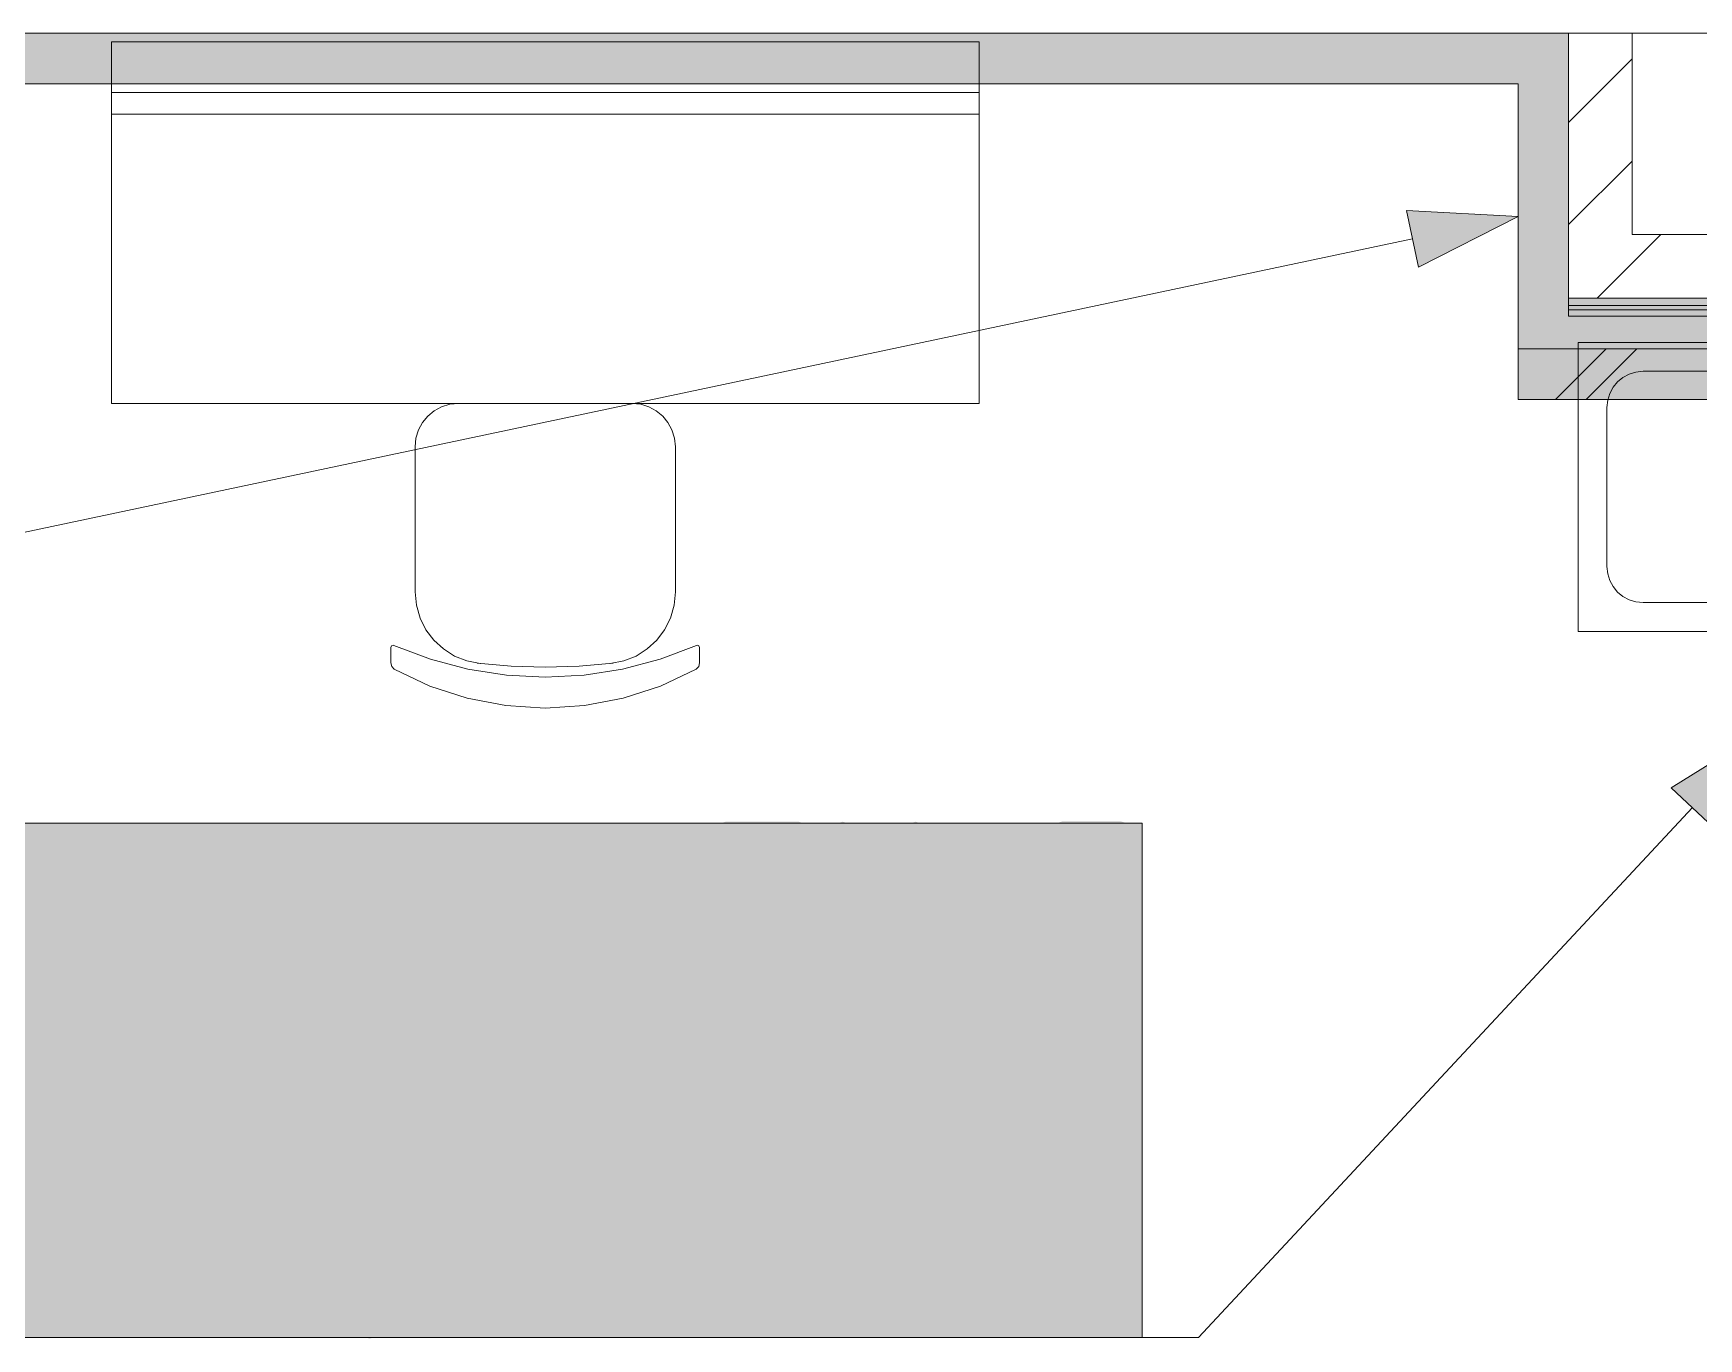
# Model space of a CAD drawing. Header units: millimetres. Extents: x 0 to 1189, y 0 to 841.
# Drawn here: x 275.48 to 298.51, y 388.59 to 406.64 of the extents above; entities that cross this region are included whole.
import ezdxf

# ---------------------------------------------------------------- set-up
doc = ezdxf.new("R2010")
doc.units = ezdxf.units.MM

msp = doc.modelspace()

# ---------------------------------------------------------------- hatches: boundary and pattern name
at = {"true_color": 0xf1d696}
h = msp.add_hatch(color=41, dxfattribs=at)
h.dxf.hatch_style = 2
h.paths.add_polyline_path([(243.472372, 405.944391), (243.472372, 406.644392), (296.015452, 406.644392), (296.015452, 405.944391)])
h = msp.add_hatch(color=41, dxfattribs=at)
h.dxf.hatch_style = 2
h.paths.add_polyline_path([(296.015452, 405.944391), (296.015452, 406.644392), (296.715453, 406.644392)])
h = msp.add_hatch(color=41, dxfattribs=at)
h.dxf.hatch_style = 2
h.paths.add_polyline_path([(296.015452, 405.944391), (296.715453, 406.644392), (296.715453, 405.944391)])
h = msp.add_hatch(color=41, dxfattribs=at)
h.dxf.hatch_style = 2
h.paths.add_polyline_path([(296.015452, 405.944391), (296.715453, 405.944391), (296.715453, 402.979386), (296.015452, 402.979386)])
at = {"true_color": 0x0077b0}
h = msp.add_hatch(color=144, dxfattribs=at)
h.dxf.hatch_style = 2
h.paths.add_polyline_path([(296.015452, 404.111388), (294.63745, 403.411387), (294.47245, 404.194388)])
at = {"true_color": 0xf1d696}
h = msp.add_hatch(color=41, dxfattribs=at)
h.dxf.hatch_style = 2
h.paths.add_polyline_path([(296.715453, 402.979386), (296.015452, 402.279385), (296.015452, 402.979386)])
h = msp.add_hatch(color=41, dxfattribs=at)
h.dxf.hatch_style = 2
h.paths.add_polyline_path([(296.715453, 402.979386), (296.715453, 402.279385), (296.015452, 402.279385)])
h = msp.add_hatch(color=41, dxfattribs=at)
h.dxf.hatch_style = 2
h.paths.add_polyline_path([(296.715453, 402.279385), (296.715453, 402.979386), (300.84546, 402.979386), (300.84546, 402.279385)])
at = {"true_color": 0xfd8379}
h = msp.add_hatch(color=11, dxfattribs=at)
h.dxf.hatch_style = 2
h.paths.add_polyline_path([(296.015452, 401.579384), (296.015452, 402.279385), (300.145459, 402.279385), (300.145459, 401.579384)])
at = {"true_color": 0x0077b0}
h = msp.add_hatch(color=144, dxfattribs=at)
h.dxf.hatch_style = 2
h.paths.add_polyline_path([(299.445457, 397.025377), (298.720456, 395.660375), (298.135455, 396.206376)])
at = {"true_color": 0xffffff}
h = msp.add_hatch(color=7, dxfattribs=at)
h.dxf.hatch_style = 2
h.paths.add_polyline_path([(259.272396, 395.720375), (290.816444, 395.720375), (290.816444, 388.602364), (259.272396, 388.602364)])
at = {"true_color": 0x0077b0}
h = msp.add_hatch(color=144, dxfattribs=at)
h.dxf.hatch_style = 2
h.paths.add_polyline_path([(285.057847, 395.738201), (286.068225, 395.738201), (286.14195, 395.712638), (286.166892, 395.636226), (286.166892, 393.818869), (286.14195, 393.744111), (286.068225, 393.720202), (285.991812, 393.744111), (285.96625, 393.818869), (285.96625, 395.534802), (285.159271, 395.534802), (285.159271, 393.818869), (285.133984, 393.744111), (285.057847, 393.720202), (284.98171, 393.744111), (284.956423, 393.818869), (284.956423, 395.636226), (284.98171, 395.712638)])
h = msp.add_hatch(color=144, dxfattribs=at)
h.dxf.hatch_style = 2
h.paths.add_polyline_path([(286.571728, 393.818869), (286.571728, 395.636226), (286.597015, 395.712638), (286.673151, 395.738201), (286.749288, 395.712638), (286.774575, 395.636226), (286.774575, 394.93067), (287.581554, 394.93067), (287.581554, 395.636226), (287.607117, 395.712638), (287.683529, 395.738201), (287.757254, 395.712638), (287.782197, 395.636226), (287.782197, 393.818869), (287.757254, 393.744111), (287.683529, 393.720202), (287.607117, 393.744111), (287.581554, 393.818869), (287.581554, 394.727823), (286.774575, 394.727823), (286.774575, 393.818869), (286.749288, 393.744111), (286.673151, 393.720202), (286.597015, 393.744111)])
h = msp.add_hatch(color=144, dxfattribs=at)
h.dxf.hatch_style = 2
h.paths.add_polyline_path([(290.394513, 395.540314), (289.810225, 395.540314), (289.810225, 395.427867), (289.785627, 395.353866), (289.714313, 395.328648), (289.635765, 395.35421), (289.610134, 395.430623), (289.61289, 395.642289), (289.638177, 395.718426), (289.714313, 395.743713), (290.521844, 395.743713), (290.595707, 395.71877), (290.623267, 395.645045), (290.617755, 395.619689), (290.214266, 393.801781), (290.181951, 393.743353), (290.117803, 393.722958), (290.041873, 393.748451), (290.016379, 393.824381), (290.016379, 393.846981)])
h = msp.add_hatch(color=144, dxfattribs=at)
h.dxf.hatch_style = 2
h.paths.add_polyline_path([(289.095435, 394.222359), (288.288456, 394.222359), (288.212319, 394.247921), (288.187032, 394.324334), (288.212319, 394.40047), (288.288456, 394.425757), (289.095435, 394.425757), (289.171572, 394.40047), (289.196859, 394.324334), (289.171572, 394.247921)])
h = msp.add_hatch(color=144, dxfattribs=at)
h.paths.add_polyline_path([(276.083614, 392.341276), (275.966688, 392.319847), (275.869192, 392.254184), (275.803046, 392.156274), (275.781549, 392.039761), (275.781549, 391.937786), (276.38568, 391.937786), (276.38568, 392.039761), (276.364183, 392.156274), (276.298037, 392.254184), (276.200541, 392.319847)])
h.paths.add_polyline_path([(275.781549, 391.734939), (275.781549, 391.534297), (275.796431, 391.457195), (275.84108, 391.390429), (275.906054, 391.346057), (275.982191, 391.331449), (276.487104, 391.331449), (276.563241, 391.305887), (276.588528, 391.229475), (276.563241, 391.154716), (276.487104, 391.130807), (275.982191, 391.130807), (275.825852, 391.159126), (275.697213, 391.246562), (275.608191, 391.37658), (275.578701, 391.534297), (275.578701, 392.037005), (275.587736, 392.138644), (275.615013, 392.232066), (275.660789, 392.317531), (275.725325, 392.395295), (275.803089, 392.45983), (275.888553, 392.505607), (275.981976, 392.532883), (276.083614, 392.541918), (276.278676, 392.505951), (276.441904, 392.398051), (276.50644, 392.320287), (276.552216, 392.234822), (276.579493, 392.1414), (276.588528, 392.039761), (276.588528, 391.734939)])
h = msp.add_hatch(color=144, dxfattribs=at)
h.paths.add_polyline_path([(276.993103, 392.443251), (277.01839, 392.516976), (277.094526, 392.541918), (277.599439, 392.541918), (277.755778, 392.512566), (277.884418, 392.426163), (277.973439, 392.295112), (278.002929, 392.138429), (278.002929, 391.534297), (277.973439, 391.377614), (277.884418, 391.246562), (277.755778, 391.159126), (277.599439, 391.130807), (277.19595, 391.130807), (277.19595, 390.622587), (277.170663, 390.549068), (277.094526, 390.523919), (277.01839, 390.549068), (276.993103, 390.622587)])
h.paths.add_polyline_path([(277.19595, 392.33852), (277.19595, 391.331449), (277.599439, 391.331449), (277.67661, 391.346057), (277.740551, 391.390429), (277.785199, 391.456162), (277.800082, 391.534297), (277.800082, 392.138429), (277.785543, 392.216563), (277.743307, 392.282296), (277.677988, 392.325291), (277.599439, 392.33852)])
h = msp.add_hatch(color=144, dxfattribs=at)
h.dxf.hatch_style = 2
h.paths.add_polyline_path([(279.033684, 391.836363), (279.400794, 391.28625), (279.41733, 391.229475), (279.392043, 391.154716), (279.315907, 391.130807), (279.267331, 391.141487), (279.231571, 391.173251), (278.912417, 391.652808), (278.593263, 391.173251), (278.557503, 391.141487), (278.508928, 391.130807), (278.438372, 391.158919), (278.407504, 391.229475), (278.42404, 391.28625), (278.79115, 391.836363), (278.42404, 392.383719), (278.407504, 392.443251), (278.432791, 392.516976), (278.508928, 392.541918), (278.557503, 392.531238), (278.593263, 392.499475), (278.912417, 392.019917), (279.231571, 392.499475), (279.267331, 392.531238), (279.315907, 392.541918), (279.392043, 392.518009), (279.41733, 392.443251), (279.400794, 392.383719)])
h = msp.add_hatch(color=144, dxfattribs=at)
h.paths.add_polyline_path([(280.628884, 392.33852), (280.225395, 392.33852), (280.146847, 392.324257), (280.081528, 392.282296), (280.039291, 392.216563), (280.024752, 392.138429), (280.024752, 391.534297), (280.039635, 391.457195), (280.084284, 391.390429), (280.149258, 391.346057), (280.225395, 391.331449), (280.428242, 391.331449), (280.505412, 391.346057), (280.569353, 391.390429), (280.614002, 391.456162), (280.628884, 391.534297)])
h.paths.add_polyline_path([(281.032374, 391.229475), (281.007432, 391.154716), (280.933706, 391.130807), (280.804102, 391.156439), (280.702196, 391.234987), (280.577001, 391.156439), (280.428242, 391.130807), (280.225395, 391.130807), (280.069056, 391.159126), (279.940417, 391.246562), (279.851395, 391.37658), (279.821905, 391.534297), (279.821905, 392.138429), (279.851395, 392.295112), (279.940417, 392.426163), (280.069056, 392.512566), (280.225395, 392.541918), (280.730308, 392.541918), (280.806445, 392.516976), (280.831732, 392.443251), (280.831732, 391.432873), (280.857294, 391.356736), (280.933706, 391.331449), (281.007432, 391.305887)])
h = msp.add_hatch(color=144, dxfattribs=at)
h.dxf.hatch_style = 2
h.paths.add_polyline_path([(282.128346, 391.229475), (282.128346, 392.443251), (282.153633, 392.516976), (282.22977, 392.541918), (282.734683, 392.541918), (282.888954, 392.512566), (283.019661, 392.426163), (283.108682, 392.295112), (283.138172, 392.138429), (283.138172, 391.229475), (283.112885, 391.154716), (283.036749, 391.130807), (282.960612, 391.154716), (282.935325, 391.229475), (282.935325, 392.138429), (282.920787, 392.216563), (282.87855, 392.282296), (282.813231, 392.325291), (282.734683, 392.33852), (282.331193, 392.33852), (282.331193, 391.229475), (282.305906, 391.154716), (282.22977, 391.130807), (282.153633, 391.154716)])
h = msp.add_hatch(color=144, dxfattribs=at)
h.paths.add_polyline_path([(283.542747, 392.443251), (283.568034, 392.516976), (283.644171, 392.541918), (284.149084, 392.541918), (284.305423, 392.512566), (284.434062, 392.426163), (284.523084, 392.295112), (284.552574, 392.138429), (284.552574, 391.534297), (284.523084, 391.377614), (284.434062, 391.246562), (284.305423, 391.159126), (284.149084, 391.130807), (283.745595, 391.130807), (283.745595, 390.622587), (283.720308, 390.549068), (283.644171, 390.523919), (283.568034, 390.549068), (283.542747, 390.622587)])
h.paths.add_polyline_path([(283.745595, 392.33852), (283.745595, 391.331449), (284.149084, 391.331449), (284.226254, 391.346057), (284.290195, 391.390429), (284.334844, 391.456162), (284.349727, 391.534297), (284.349727, 392.138429), (284.335188, 392.216563), (284.292951, 392.282296), (284.227632, 392.325291), (284.149084, 392.33852)])
h = msp.add_hatch(color=144, dxfattribs=at)
h.paths.add_polyline_path([(284.957149, 391.632964), (284.957149, 392.037005), (284.966183, 392.138644), (284.99346, 392.232066), (285.039237, 392.317531), (285.103772, 392.395295), (285.181536, 392.45983), (285.267001, 392.505607), (285.360423, 392.532883), (285.462062, 392.541918), (285.657123, 392.505951), (285.820352, 392.398051), (285.884887, 392.320244), (285.930664, 392.234478), (285.95794, 392.140237), (285.966975, 392.037005), (285.966975, 391.632964), (285.95751, 391.532919), (285.929286, 391.440314), (285.882562, 391.355152), (285.817596, 391.27743), (285.741037, 391.212895), (285.655745, 391.167118), (285.562495, 391.139842), (285.462062, 391.130807), (285.360423, 391.139842), (285.267001, 391.167118), (285.181536, 391.212895), (285.103772, 391.27743), (285.039237, 391.355152), (284.99346, 391.440314), (284.966183, 391.532919)])
h.paths.add_polyline_path([(285.764128, 391.63572), (285.764128, 392.039761), (285.74263, 392.155241), (285.676485, 392.254184), (285.578988, 392.319847), (285.462062, 392.341276), (285.345135, 392.319847), (285.247639, 392.254184), (285.181493, 392.155241), (285.159996, 392.039761), (285.159996, 391.63572), (285.181493, 391.518174), (285.247639, 391.421298), (285.345135, 391.354256), (285.462062, 391.331449), (285.578988, 391.354256), (285.676485, 391.421298), (285.74263, 391.519207)])
h = msp.add_hatch(color=144, dxfattribs=at)
h.paths.add_polyline_path([(286.876463, 392.341276), (286.759537, 392.319847), (286.66204, 392.254184), (286.595895, 392.156274), (286.574397, 392.039761), (286.574397, 391.937786), (287.178529, 391.937786), (287.178529, 392.039761), (287.157032, 392.156274), (287.090886, 392.254184), (286.99339, 392.319847)])
h.paths.add_polyline_path([(286.574397, 391.734939), (286.574397, 391.534297), (286.58928, 391.457195), (286.633928, 391.390429), (286.698903, 391.346057), (286.77504, 391.331449), (287.279953, 391.331449), (287.356089, 391.305887), (287.381376, 391.229475), (287.356089, 391.154716), (287.279953, 391.130807), (286.77504, 391.130807), (286.618701, 391.159126), (286.490061, 391.246562), (286.40104, 391.37658), (286.37155, 391.534297), (286.37155, 392.037005), (286.380585, 392.138644), (286.407861, 392.232066), (286.453638, 392.317531), (286.518173, 392.395295), (286.595938, 392.45983), (286.681402, 392.505607), (286.774824, 392.532883), (286.876463, 392.541918), (287.071525, 392.505951), (287.234753, 392.398051), (287.299288, 392.320287), (287.345065, 392.234822), (287.372342, 392.1414), (287.381376, 392.039761), (287.381376, 391.734939)])
h = msp.add_hatch(color=144, dxfattribs=at)
h.dxf.hatch_style = 2
h.paths.add_polyline_path([(288.392288, 391.632964), (287.988799, 392.152209), (287.988799, 391.229475), (287.963512, 391.154716), (287.887375, 391.130807), (287.811238, 391.154716), (287.785951, 391.229475), (287.785951, 392.443251), (287.811238, 392.516976), (287.887375, 392.541918), (287.938087, 392.526691), (287.988799, 392.479631), (288.392288, 391.960386), (288.795778, 392.479631), (288.846765, 392.526691), (288.897753, 392.541918), (288.971478, 392.516976), (288.99642, 392.443251), (288.99642, 391.229475), (288.971478, 391.154716), (288.897753, 391.130807), (288.82134, 391.154716), (288.795778, 391.229475), (288.795778, 392.152209)])
h = msp.add_hatch(color=144, dxfattribs=at)
h.paths.add_polyline_path([(290.207803, 392.33852), (289.804313, 392.33852), (289.725765, 392.324257), (289.660446, 392.282296), (289.618209, 392.216563), (289.603671, 392.138429), (289.603671, 391.534297), (289.618554, 391.457195), (289.663202, 391.390429), (289.728177, 391.346057), (289.804313, 391.331449), (290.007161, 391.331449), (290.084331, 391.346057), (290.148272, 391.390429), (290.19292, 391.456162), (290.207803, 391.534297)])
h.paths.add_polyline_path([(290.611293, 391.229475), (290.58635, 391.154716), (290.512625, 391.130807), (290.38302, 391.156439), (290.281115, 391.234987), (290.15592, 391.156439), (290.007161, 391.130807), (289.804313, 391.130807), (289.647975, 391.159126), (289.519335, 391.246562), (289.430314, 391.37658), (289.400824, 391.534297), (289.400824, 392.138429), (289.430314, 392.295112), (289.519335, 392.426163), (289.647975, 392.512566), (289.804313, 392.541918), (290.309227, 392.541918), (290.385363, 392.516976), (290.41065, 392.443251), (290.41065, 391.432873), (290.436213, 391.356736), (290.512625, 391.331449), (290.58635, 391.305887)])
h = msp.add_hatch(color=144, dxfattribs=at)
h.paths.add_polyline_path([(277.5703, 390.026829), (277.662146, 390.08195), (277.746138, 390.100691), (277.791682, 390.114541), (277.832678, 390.153608), (277.863133, 390.203218), (277.872917, 390.252827), (277.861824, 390.311807), (277.82882, 390.360865), (277.779555, 390.393249), (277.720782, 390.403309), (277.662008, 390.392422), (277.612743, 390.360865), (277.581186, 390.311807), (277.5703, 390.252827)])
h.paths.add_polyline_path([(277.947331, 390.070926), (278.040969, 390.013806), (278.114349, 389.931468), (278.160031, 389.831698), (278.175534, 389.72366), (278.175534, 389.419389), (278.147284, 389.2738), (278.063638, 389.152601), (277.942026, 389.069574), (277.796849, 389.042358), (277.650571, 389.069574), (277.527856, 389.152601), (277.445312, 389.274626), (277.418164, 389.419389), (277.418164, 390.252827), (277.440213, 390.37058), (277.50691, 390.468903), (277.604131, 390.533947), (277.720782, 390.555995), (277.838053, 390.533671), (277.936307, 390.466698), (278.00135, 390.370305), (278.023399, 390.252827), (278.004382, 390.150094)])
h.paths.add_polyline_path([(278.023399, 389.421043), (278.023399, 389.72366), (278.007138, 389.810752), (277.957804, 389.884615), (277.884355, 389.934156), (277.796849, 389.95021), (277.709344, 389.934156), (277.635894, 389.884615), (277.586561, 389.810752), (277.5703, 389.72366), (277.5703, 389.421043), (277.586561, 389.33278), (277.635894, 389.260639), (277.709344, 389.209996), (277.796849, 389.19284), (277.884355, 389.209996), (277.957804, 389.260639), (278.007138, 389.333607)])
h = msp.add_hatch(color=144, dxfattribs=at)
h.paths.add_polyline_path([(276.291552, 389.344975), (276.269503, 389.227635), (276.20446, 389.128899), (276.106205, 389.063511), (275.988934, 389.042358), (275.762385, 389.042358), (275.705334, 389.060273), (275.686317, 389.116221), (275.686317, 390.026829), (275.705334, 390.08195), (275.762385, 390.100691), (275.819436, 390.08195), (275.838453, 390.026829), (275.838453, 389.647593), (275.988934, 389.647593), (276.106205, 389.625613), (276.20446, 389.561052), (276.269503, 389.462522)])
h.paths.add_polyline_path([(276.14107, 389.344975), (276.129977, 389.403749), (276.096973, 389.453014), (276.047708, 389.484571), (275.988934, 389.495457), (275.838453, 389.495457), (275.838453, 389.19284), (275.988934, 389.19284), (276.047708, 389.203933), (276.096973, 389.236937), (276.129977, 389.286202)])
h.paths.add_polyline_path([(276.443687, 390.026829), (276.462773, 390.08195), (276.520306, 390.100691), (276.575427, 390.08195), (276.594169, 390.026829), (276.594169, 389.116221), (276.575427, 389.060273), (276.520306, 389.042358), (276.462773, 389.060273), (276.443687, 389.116221)])
h = msp.add_hatch(color=144, dxfattribs=at)
h.dxf.hatch_style = 2
h.paths.add_polyline_path([(278.997508, 389.116221), (278.997508, 390.026829), (279.016525, 390.08195), (279.073576, 390.100691), (279.452261, 390.100691), (279.568085, 390.078712), (279.666132, 390.014151), (279.732829, 389.915414), (279.754878, 389.798074), (279.754878, 389.116221), (279.735861, 389.060273), (279.67881, 389.042358), (279.621759, 389.060273), (279.602742, 389.116221), (279.602742, 389.798074), (279.591856, 389.856848), (279.560299, 389.906112), (279.511034, 389.93829), (279.452261, 389.948556), (279.149643, 389.948556), (279.149643, 389.116221), (279.130627, 389.060273), (279.073576, 389.042358), (279.016525, 389.060273)])
h = msp.add_hatch(color=144, dxfattribs=at)
h.paths.add_polyline_path([(280.058334, 390.026829), (280.077351, 390.08195), (280.134402, 390.100691), (280.513087, 390.100691), (280.630358, 390.078712), (280.726958, 390.014151), (280.793655, 389.915414), (280.815704, 389.798074), (280.815704, 389.344975), (280.793655, 389.227635), (280.726958, 389.128899), (280.630358, 389.063511), (280.513087, 389.042358), (280.21047, 389.042358), (280.21047, 388.661468), (280.191453, 388.605865), (280.134402, 388.587054), (280.077351, 388.605865), (280.058334, 388.661468)])
h.paths.add_polyline_path([(280.21047, 389.948556), (280.21047, 389.19284), (280.513087, 389.19284), (280.570758, 389.203933), (280.61892, 389.236937), (280.652407, 389.286202), (280.663569, 389.344975), (280.663569, 389.798074), (280.652682, 389.856848), (280.621125, 389.906112), (280.57186, 389.93829), (280.513087, 389.948556)])
h = msp.add_hatch(color=144, dxfattribs=at)
h.dxf.hatch_style = 2
h.paths.add_polyline_path([(281.87653, 390.026829), (281.87653, 389.116221), (281.857513, 389.060273), (281.800463, 389.042358), (281.421778, 389.042358), (281.304507, 389.063511), (281.207906, 389.128899), (281.141209, 389.226809), (281.119161, 389.344975), (281.119161, 390.026829), (281.138177, 390.08195), (281.195228, 390.100691), (281.252279, 390.08195), (281.271296, 390.026829), (281.271296, 389.344975), (281.282458, 389.287029), (281.315944, 389.236937), (281.364934, 389.203933), (281.421778, 389.19284), (281.724395, 389.19284), (281.724395, 390.026829), (281.743412, 390.08195), (281.800463, 390.100691), (281.857513, 390.08195)])
h = msp.add_hatch(color=144, dxfattribs=at)
h.dxf.hatch_style = 2
h.paths.add_polyline_path([(282.634739, 389.419389), (282.332122, 389.808547), (282.332122, 389.116221), (282.313105, 389.060273), (282.256054, 389.042358), (282.199004, 389.060273), (282.179987, 389.116221), (282.179987, 390.026829), (282.199004, 390.08195), (282.256054, 390.100691), (282.294088, 390.089323), (282.332122, 390.054389), (282.634739, 389.66468), (282.937357, 390.054389), (282.975666, 390.089323), (283.013975, 390.100691), (283.069097, 390.08195), (283.087838, 390.026829), (283.087838, 389.116221), (283.069097, 389.060273), (283.013975, 389.042358), (282.956442, 389.060273), (282.937357, 389.116221), (282.937357, 389.808547)])
h = msp.add_hatch(color=144, dxfattribs=at)
h.paths.add_polyline_path([(283.769851, 389.95021), (283.682346, 389.934156), (283.608896, 389.884615), (283.559563, 389.811579), (283.543302, 389.72366), (283.543302, 389.647593), (283.996401, 389.647593), (283.996401, 389.72366), (283.98014, 389.811579), (283.930806, 389.884615), (283.857357, 389.934156)])
h.paths.add_polyline_path([(283.543302, 389.495457), (283.543302, 389.344975), (283.554464, 389.287029), (283.58795, 389.236937), (283.636939, 389.203933), (283.693783, 389.19284), (284.072468, 389.19284), (284.129519, 389.173754), (284.148536, 389.116221), (284.129519, 389.060273), (284.072468, 389.042358), (283.693783, 389.042358), (283.576512, 389.063511), (283.479912, 389.128899), (283.413215, 389.226809), (283.391166, 389.344975), (283.391166, 389.722007), (283.418314, 389.868216), (283.500858, 389.990448), (283.623572, 390.073475), (283.769851, 390.100691), (283.91613, 390.073751), (284.038844, 389.992653), (284.121389, 389.870146), (284.148536, 389.72366), (284.148536, 389.495457)])
h = msp.add_hatch(color=144, dxfattribs=at)
h.dxf.hatch_style = 2
h.paths.add_polyline_path([(285.209362, 390.026829), (285.209362, 389.116221), (285.190345, 389.060273), (285.133295, 389.042358), (285.076244, 389.060273), (285.057227, 389.116221), (285.057227, 389.495457), (284.75461, 389.495457), (284.638786, 389.517437), (284.540738, 389.581998), (284.474041, 389.67915), (284.451993, 389.793665), (284.451993, 390.026829), (284.471009, 390.08195), (284.52806, 390.100691), (284.585111, 390.08195), (284.604128, 390.026829), (284.604128, 389.800279), (284.61529, 389.741506), (284.648776, 389.692241), (284.697766, 389.658755), (284.75461, 389.647593), (285.057227, 389.647593), (285.057227, 390.026829), (285.076244, 390.08195), (285.133295, 390.100691), (285.190345, 390.08195)])
h = msp.add_hatch(color=144, dxfattribs=at)
h.paths.add_polyline_path([(286.118053, 389.948556), (285.815436, 389.948556), (285.756663, 389.93767), (285.707398, 389.906112), (285.675841, 389.856848), (285.664954, 389.798074), (285.664954, 389.344975), (285.676116, 389.287029), (285.709603, 389.236937), (285.758592, 389.203933), (285.815436, 389.19284), (285.967571, 389.19284), (286.025242, 389.203933), (286.073405, 389.236937), (286.106891, 389.286202), (286.118053, 389.344975)])
h.paths.add_polyline_path([(286.42067, 389.116221), (286.401929, 389.060273), (286.346807, 389.042358), (286.249449, 389.061651), (286.173175, 389.120631), (286.079055, 389.061651), (285.967571, 389.042358), (285.815436, 389.042358), (285.698165, 389.063511), (285.601564, 389.128899), (285.534867, 389.226809), (285.512819, 389.344975), (285.512819, 389.798074), (285.534867, 389.915414), (285.601564, 390.014151), (285.698165, 390.078712), (285.815436, 390.100691), (286.194121, 390.100691), (286.251172, 390.08195), (286.270189, 390.026829), (286.270189, 389.268908), (286.289274, 389.211857), (286.346807, 389.19284), (286.401929, 389.173754)])
h = msp.add_hatch(color=144, dxfattribs=at)
h.dxf.hatch_style = 2
h.paths.add_polyline_path([(286.876134, 389.495457), (286.876134, 389.116221), (286.857117, 389.060273), (286.800066, 389.042358), (286.743015, 389.060273), (286.723998, 389.116221), (286.723998, 390.026829), (286.743015, 390.08195), (286.800066, 390.100691), (286.857117, 390.08195), (286.876134, 390.026829), (286.876134, 389.647593), (287.329233, 389.647593), (287.329233, 390.026829), (287.34825, 390.08195), (287.4053, 390.100691), (287.462351, 390.08195), (287.481368, 390.026829), (287.481368, 389.116221), (287.462351, 389.060273), (287.4053, 389.042358), (287.34825, 389.060273), (287.329233, 389.116221), (287.329233, 389.495457)])
h = msp.add_hatch(color=144, dxfattribs=at)
h.dxf.hatch_style = 2
h.paths.add_polyline_path([(288.542194, 390.026829), (288.542194, 389.116221), (288.523177, 389.060273), (288.466127, 389.042358), (288.087442, 389.042358), (287.970171, 389.063511), (287.87357, 389.128899), (287.806873, 389.226809), (287.784825, 389.344975), (287.784825, 390.026829), (287.803841, 390.08195), (287.860892, 390.100691), (287.917943, 390.08195), (287.93696, 390.026829), (287.93696, 389.344975), (287.948122, 389.287029), (287.981608, 389.236937), (288.030598, 389.203933), (288.087442, 389.19284), (288.390059, 389.19284), (288.390059, 390.026829), (288.409076, 390.08195), (288.466127, 390.100691), (288.523177, 390.08195)])
h = msp.add_hatch(color=144, dxfattribs=at)
h.paths.add_polyline_path([(289.114093, 389.497662), (289.008397, 389.529701), (288.921718, 389.596881), (288.864668, 389.689623), (288.845651, 389.798074), (288.867699, 389.915414), (288.934396, 390.014151), (289.030997, 390.078712), (289.148268, 390.100691), (289.526953, 390.100691), (289.584004, 390.08195), (289.603021, 390.026829), (289.603021, 389.116221), (289.584004, 389.060273), (289.526953, 389.042358), (289.469902, 389.060273), (289.450885, 389.116221), (289.450885, 389.495457), (289.298198, 389.495457), (288.982903, 389.072124), (288.955618, 389.049179), (288.921718, 389.042358), (288.864668, 389.060273), (288.845651, 389.116221), (288.860534, 389.163074)])
h.paths.add_polyline_path([(288.997786, 389.798074), (289.008948, 389.740128), (289.042435, 389.690036), (289.091424, 389.65655), (289.148268, 389.645388), (289.450885, 389.645388), (289.450885, 389.948556), (289.148268, 389.948556), (289.089495, 389.93767), (289.04023, 389.906112), (289.008673, 389.856848)])
h = msp.add_hatch(color=144, dxfattribs=at)
h.dxf.hatch_style = 2
h.paths.add_polyline_path([(290.376112, 389.571525), (290.651169, 389.158665), (290.663847, 389.116221), (290.64483, 389.060273), (290.587779, 389.042358), (290.524389, 389.074329), (290.285162, 389.433721), (290.045934, 389.074329), (289.982545, 389.042358), (289.929628, 389.063304), (289.906477, 389.116221), (289.919155, 389.158665), (290.194211, 389.571525), (289.919155, 389.98218), (289.906477, 390.026829), (289.925494, 390.08195), (289.982545, 390.100691), (290.045934, 390.068721), (290.285162, 389.709329), (290.524389, 390.068721), (290.587779, 390.100691), (290.64483, 390.082777), (290.663847, 390.026829), (290.651169, 389.98218)])

# ---------------------------------------------------------------- linework, layer by layer
at = {"color": 7, "lineweight": 0}
for points in [[(301.04546, 406.644392), (242.772371, 406.644392)], [(296.015452, 406.644392), (242.772371, 406.644392)], [(296.715453, 406.644392), (296.015452, 406.644392)], [(296.715453, 406.644392), (296.715453, 402.729386)], [(296.715453, 402.979386), (296.715453, 406.644392)], [(297.595455, 403.859388), (297.595455, 406.644392)], [(243.472372, 405.944391), (296.015452, 405.944391)], [(296.015452, 405.944391), (296.015452, 402.979386)], [(300.86746, 403.859388), (297.595455, 403.859388)], [(296.015452, 402.279385), (296.015452, 402.979386)], [(300.86746, 402.979386), (296.715453, 402.979386)], [(300.84546, 402.979386), (296.715453, 402.979386)], [(300.745459, 402.879386), (296.715453, 402.879386)], [(300.685459, 402.819386), (296.715453, 402.819386)], [(296.715453, 402.729386), (300.595459, 402.729386)], [(300.145459, 402.279385), (296.015452, 402.279385)], [(296.015452, 402.279385), (296.015452, 401.579384)], [(296.015452, 402.279385), (300.84546, 402.279385)], [(296.533453, 401.579384), (297.233454, 402.279385)], [(296.845454, 398.369379), (296.845454, 402.369385)], [(296.845454, 402.369385), (300.595459, 402.369385)], [(296.845454, 402.369385), (296.845454, 398.369379)], [(300.595459, 402.369385), (296.845454, 402.369385)], [(296.957454, 401.579384), (297.657455, 402.279385)], [(297.245454, 401.469384), (297.255618, 401.570111), (297.284767, 401.663947), (297.330884, 401.748877), (297.391954, 401.822885), (297.465962, 401.883955), (297.550892, 401.930072), (297.644728, 401.959221), (297.745455, 401.969385)], [(299.745458, 401.969385), (297.745455, 401.969385)], [(296.015452, 401.579384), (299.445457, 401.579384)], [(297.245454, 401.469384), (297.245454, 399.269381)], [(297.745455, 398.76938), (297.644728, 398.779544), (297.550892, 398.808692), (297.465962, 398.85481), (297.391954, 398.91588), (297.330884, 398.989888), (297.284767, 399.074818), (297.255618, 399.168654), (297.245454, 399.269381)], [(297.745455, 398.76938), (299.745458, 398.76938)], [(300.595459, 398.369379), (296.845454, 398.369379)], [(296.845454, 398.369379), (300.595459, 398.369379)]]:
    msp.add_lwpolyline(points, dxfattribs=at)
at = {"color": 253, "lineweight": 0, "true_color": 0x999999}
for points in [[(276.561423, 406.524392), (288.561441, 406.524392)], [(276.561423, 401.524384), (276.561423, 406.524392)], [(288.561441, 406.524392), (288.561441, 401.524384)], [(288.561441, 405.824391), (276.561423, 405.824391)], [(288.561441, 405.52439), (276.561423, 405.52439)], [(288.561441, 401.524384), (276.561423, 401.524384)], [(280.761429, 400.924383), (280.773593, 401.045198), (280.808492, 401.157774), (280.863734, 401.259686), (280.936929, 401.348509), (281.025687, 401.421816), (281.127617, 401.477181), (281.240328, 401.512179), (281.36143, 401.524384)], [(280.761429, 400.924383), (280.773593, 401.045198), (280.808492, 401.157774), (280.863734, 401.259686), (280.936929, 401.348509), (281.025687, 401.421816), (281.127617, 401.477181), (281.240328, 401.512179), (281.36143, 401.524384)], [(283.762434, 401.524384), (281.36143, 401.524384)], [(283.762434, 401.524384), (281.36143, 401.524384)], [(283.761434, 401.524384), (283.882248, 401.512179), (283.994825, 401.477181), (284.096737, 401.421816), (284.185559, 401.348509), (284.258866, 401.259686), (284.314231, 401.157774), (284.349229, 401.045198), (284.361434, 400.924383)], [(283.761434, 401.524384), (283.882248, 401.512179), (283.994825, 401.477181), (284.096737, 401.421816), (284.185559, 401.348509), (284.258866, 401.259686), (284.314231, 401.157774), (284.349229, 401.045198), (284.361434, 400.924383)], [(280.761429, 400.924383), (280.761429, 398.92038)], [(280.761429, 400.924383), (280.761429, 398.92038)], [(284.361434, 400.924383), (284.361434, 398.92038)], [(284.361434, 400.924383), (284.361434, 398.92038)], [(281.66143, 397.925379), (281.476045, 397.962021), (281.305227, 398.030644), (281.152103, 398.127791), (281.019804, 398.250004), (280.911458, 398.393827), (280.830195, 398.555801), (280.779142, 398.732472), (280.761429, 398.92038)], [(281.66143, 397.925379), (281.476045, 397.962021), (281.305227, 398.030644), (281.152103, 398.127791), (281.019804, 398.250004), (280.911458, 398.393827), (280.830195, 398.555801), (280.779142, 398.732472), (280.761429, 398.92038)], [(284.361434, 398.92038), (284.343722, 398.732472), (284.292669, 398.555801), (284.211405, 398.393827), (284.103059, 398.250004), (283.97076, 398.127791), (283.817637, 398.030644), (283.646818, 397.962021), (283.461433, 397.925379)], [(284.361434, 398.92038), (284.343722, 398.732472), (284.292669, 398.555801), (284.211405, 398.393827), (284.103059, 398.250004), (283.97076, 398.127791), (283.817637, 398.030644), (283.646818, 397.962021), (283.461433, 397.925379)], [(280.426428, 398.150379), (280.435053, 398.171754), (280.456428, 398.180379), (280.469428, 398.177379)], [(280.426428, 398.150379), (280.435053, 398.171754), (280.456428, 398.180379), (280.469428, 398.177379)], [(280.426428, 397.934379), (280.426428, 398.150379)], [(280.426428, 397.934379), (280.426428, 398.150379)], [(284.653435, 398.177379), (284.149372, 397.987019), (283.629933, 397.850004), (283.099245, 397.767175), (282.561432, 397.739378), (282.023478, 397.767175), (281.492555, 397.850004), (280.97307, 397.987019), (280.469428, 398.177379)], [(284.653435, 398.177379), (284.149372, 397.987019), (283.629933, 397.850004), (283.099245, 397.767175), (282.561432, 397.739378), (282.023478, 397.767175), (281.492555, 397.850004), (280.97307, 397.987019), (280.469428, 398.177379)], [(284.653435, 398.177379), (284.666435, 398.180379), (284.687435, 398.171754), (284.696435, 398.150379)], [(284.653435, 398.177379), (284.666435, 398.180379), (284.687435, 398.171754), (284.696435, 398.150379)], [(284.696435, 397.934379), (284.696435, 398.150379)], [(284.696435, 397.934379), (284.696435, 398.150379)], [(280.473429, 397.849379), (280.439053, 397.885504), (280.426428, 397.934379)], [(280.473429, 397.849379), (280.439053, 397.885504), (280.426428, 397.934379)], [(284.649435, 397.849379), (284.156262, 397.615238), (283.639558, 397.446253), (283.105792, 397.343831), (282.561432, 397.309378), (282.01665, 397.343831), (281.48293, 397.446253), (280.966461, 397.615238), (280.473429, 397.849379)], [(284.649435, 397.849379), (284.156262, 397.615238), (283.639558, 397.446253), (283.105792, 397.343831), (282.561432, 397.309378), (282.01665, 397.343831), (281.48293, 397.446253), (280.966461, 397.615238), (280.473429, 397.849379)], [(283.502433, 397.930379), (283.032682, 397.889004), (282.561432, 397.875379), (282.089806, 397.889004), (281.62043, 397.930379)], [(283.502433, 397.930379), (283.032682, 397.889004), (282.561432, 397.875379), (282.089806, 397.889004), (281.62043, 397.930379)], [(284.696435, 397.934379), (284.68381, 397.885504), (284.649435, 397.849379)], [(284.696435, 397.934379), (284.68381, 397.885504), (284.649435, 397.849379)]]:
    msp.add_lwpolyline(points, dxfattribs=at)
at = {"color": 250, "lineweight": 0, "true_color": 0x353535}
for points in [[(296.715453, 405.41139), (297.595455, 406.291391)], [(296.715453, 403.997388), (297.595455, 404.877389)], [(297.112454, 402.979386), (297.992455, 403.859388)]]:
    msp.add_lwpolyline(points, dxfattribs=at)
at = {"color": 144, "lineweight": 0, "true_color": 0x0077b0}
for points in [[(294.63745, 403.411387), (294.47245, 404.194388)], [(296.015452, 404.111388), (294.47245, 404.194388)], [(296.015452, 404.111388), (294.63745, 403.411387)], [(294.55545, 403.803388), (269.996412, 398.61038)], [(299.445457, 397.025377), (298.135455, 396.206376)], [(298.720456, 395.660375), (298.135455, 396.206376)], [(259.272396, 395.720375), (290.816444, 395.720375)], [(290.816444, 395.720375), (290.816444, 388.602364)], [(298.428456, 395.933376), (291.598445, 388.602364)], [(290.816444, 388.602364), (259.272396, 388.602364)], [(291.598445, 388.602364), (290.816444, 388.602364)]]:
    msp.add_lwpolyline(points, dxfattribs=at)

doc.saveas('drawing.dxf')
